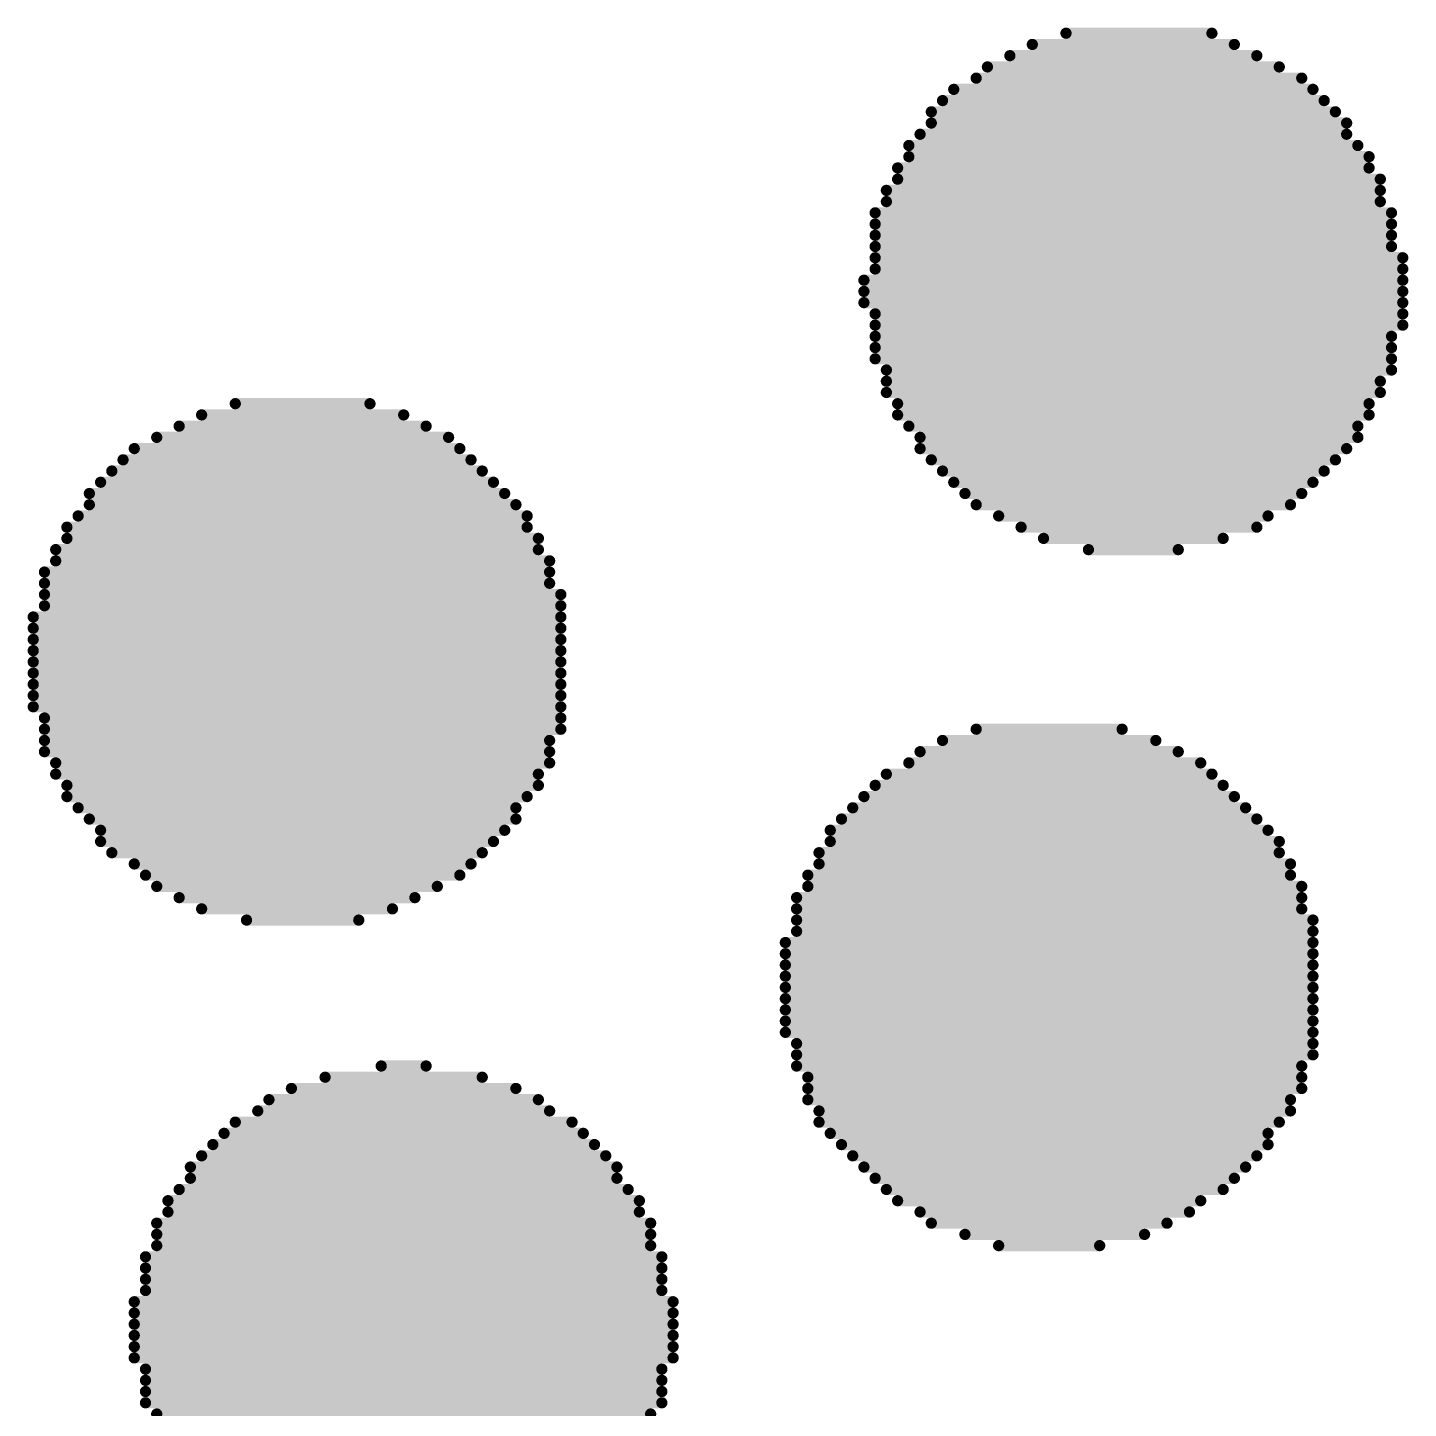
# Model space of a CAD drawing. Header units: millimetres. Extents: x 45 to 209, y 90 to 189.
# Drawn here: x 135.68 to 136.461, y 98.918 to 99.699 of the extents above; entities that cross this region are included whole.
import ezdxf

# ---------------------------------------------------------------- set-up
doc = ezdxf.new("R2010")
doc.units = ezdxf.units.MM
doc.layers.add('TopOverlay', color=2, linetype='Continuous')

# ---------------------------------------------------------------- blocks, each defined once
blk = doc.blocks.new('5394DE47_A0E8_4329_8464_7791B7C19310_63')
at = {"layer": 'TopOverlay', "const_width": 0.00635}
for points in [[(2.5479, 5.5406), (2.63045, 5.5406)], [(2.51615, 5.5279), (2.65585, 5.5279)], [(2.52885, 5.53425), (2.64315, 5.53425)], [(2.50345, 5.52155), (2.66855, 5.52155)], [(2.4971, 5.5152), (2.68125, 5.5152)], [(2.4844, 5.50885), (2.6876, 5.50885)], [(2.4717, 5.49615), (2.7003, 5.49615)], [(2.47805, 5.5025), (2.69395, 5.5025)], [(2.4717, 5.4898), (2.70665, 5.4898)], [(2.46535, 5.48345), (2.70665, 5.48345)], [(2.459, 5.4771), (2.713, 5.4771)], [(2.45265, 5.4644), (2.71935, 5.4644)], [(2.459, 5.47075), (2.71935, 5.47075)], [(2.45265, 5.45805), (2.7257, 5.45805)], [(2.4463, 5.4517), (2.7257, 5.4517)], [(2.4463, 5.44535), (2.7257, 5.44535)], [(2.43995, 5.439), (2.73205, 5.439)], [(2.43995, 5.43265), (2.73205, 5.43265)], [(2.43995, 5.4263), (2.73205, 5.4263)], [(2.43995, 5.41995), (2.73205, 5.41995)], [(2.43995, 5.4136), (2.7384, 5.4136)], [(2.43995, 5.40725), (2.7384, 5.40725)], [(2.4336, 5.4009), (2.7384, 5.4009)], [(2.4336, 5.39455), (2.7384, 5.39455)], [(2.4336, 5.3882), (2.7384, 5.3882)], [(2.43995, 5.38185), (2.7384, 5.38185)], [(2.43995, 5.3755), (2.7384, 5.3755)], [(2.43995, 5.36915), (2.73205, 5.36915)], [(2.43995, 5.3628), (2.73205, 5.3628)], [(2.43995, 5.35645), (2.73205, 5.35645)], [(2.4463, 5.3501), (2.73205, 5.3501)], [(2.4463, 5.34375), (2.7257, 5.34375)], [(2.4463, 5.3374), (2.7257, 5.3374)], [(2.05895, 5.3247), (2.17325, 5.3247)], [(2.078, 5.33105), (2.1542, 5.33105)], [(2.45265, 5.33105), (2.71935, 5.33105)], [(2.45265, 5.3247), (2.71935, 5.3247)], [(2.04625, 5.31835), (2.18595, 5.31835)], [(2.459, 5.31835), (2.713, 5.31835)], [(2.03355, 5.312), (2.19865, 5.312)], [(2.46535, 5.312), (2.713, 5.312)], [(2.02085, 5.30565), (2.205, 5.30565)], [(2.46535, 5.30565), (2.70665, 5.30565)], [(2.00815, 5.29295), (2.2177, 5.29295)], [(2.0145, 5.2993), (2.21135, 5.2993)], [(2.4717, 5.2993), (2.7003, 5.2993)], [(2.47805, 5.29295), (2.69395, 5.29295)], [(2.0018, 5.2866), (2.22405, 5.2866)], [(2.4844, 5.2866), (2.6876, 5.2866)], [(1.99545, 5.28025), (2.2304, 5.28025)], [(2.49075, 5.28025), (2.68125, 5.28025)], [(1.99545, 5.2739), (2.23675, 5.2739)], [(2.4971, 5.2739), (2.6749, 5.2739)], [(1.98275, 5.2612), (2.2431, 5.2612)], [(1.9891, 5.26755), (2.2431, 5.26755)], [(2.5098, 5.26755), (2.6622, 5.26755)], [(2.5225, 5.2612), (2.65585, 5.2612)], [(1.98275, 5.25485), (2.24945, 5.25485)], [(2.5352, 5.25485), (2.6368, 5.25485)], [(1.9764, 5.2485), (2.24945, 5.2485)], [(2.5606, 5.2485), (2.6114, 5.2485)], [(1.9764, 5.24215), (2.2558, 5.24215)], [(1.97005, 5.2358), (2.2558, 5.2358)], [(1.97005, 5.22945), (2.2558, 5.22945)], [(1.97005, 5.2231), (2.26215, 5.2231)], [(1.97005, 5.21675), (2.26215, 5.21675)], [(1.9637, 5.2104), (2.26215, 5.2104)], [(1.9637, 5.20405), (2.26215, 5.20405)], [(1.9637, 5.1977), (2.26215, 5.1977)], [(1.9637, 5.19135), (2.26215, 5.19135)], [(1.9637, 5.185), (2.26215, 5.185)], [(1.9637, 5.17865), (2.26215, 5.17865)], [(1.9637, 5.1723), (2.26215, 5.1723)], [(1.9637, 5.16595), (2.26215, 5.16595)], [(1.9637, 5.1596), (2.26215, 5.1596)], [(1.97005, 5.15325), (2.26215, 5.15325)], [(1.97005, 5.1469), (2.26215, 5.1469)], [(2.4971, 5.1469), (2.57965, 5.1469)], [(1.97005, 5.14055), (2.2558, 5.14055)], [(2.47805, 5.14055), (2.5987, 5.14055)], [(1.97005, 5.1342), (2.2558, 5.1342)], [(2.46535, 5.1342), (2.6114, 5.1342)], [(1.9764, 5.12785), (2.2558, 5.12785)], [(1.9764, 5.1215), (2.24945, 5.1215)], [(2.4463, 5.1215), (2.63045, 5.1215)], [(2.459, 5.12785), (2.6241, 5.12785)], [(1.98275, 5.11515), (2.24945, 5.11515)], [(2.43995, 5.11515), (2.6368, 5.11515)], [(1.98275, 5.1088), (2.2431, 5.1088)], [(2.4336, 5.1088), (2.64315, 5.1088)], [(1.9891, 5.10245), (2.23675, 5.10245)], [(2.42725, 5.10245), (2.6495, 5.10245)], [(1.99545, 5.0961), (2.23675, 5.0961)], [(2.0018, 5.08975), (2.2304, 5.08975)], [(2.41455, 5.08975), (2.6622, 5.08975)], [(2.4209, 5.0961), (2.65585, 5.0961)], [(2.0018, 5.0834), (2.22405, 5.0834)], [(2.41455, 5.0834), (2.66855, 5.0834)], [(2.00815, 5.07705), (2.2177, 5.07705)], [(2.4082, 5.07705), (2.66855, 5.07705)], [(2.02085, 5.0707), (2.21135, 5.0707)], [(2.4082, 5.0707), (2.6749, 5.0707)], [(2.0272, 5.06435), (2.205, 5.06435)], [(2.40185, 5.06435), (2.6749, 5.06435)], [(2.03355, 5.058), (2.1923, 5.058)], [(2.04625, 5.05165), (2.1796, 5.05165)], [(2.3955, 5.05165), (2.68125, 5.05165)], [(2.40185, 5.058), (2.68125, 5.058)], [(2.05895, 5.0453), (2.1669, 5.0453)], [(2.3955, 5.0453), (2.68125, 5.0453)], [(2.08435, 5.03895), (2.14785, 5.03895)], [(2.3955, 5.03895), (2.6876, 5.03895)], [(2.3955, 5.0326), (2.6876, 5.0326)], [(2.38915, 5.02625), (2.6876, 5.02625)], [(2.38915, 5.0199), (2.6876, 5.0199)], [(2.38915, 5.01355), (2.6876, 5.01355)], [(2.38915, 5.0072), (2.6876, 5.0072)], [(2.38915, 5.00085), (2.6876, 5.00085)], [(2.38915, 4.9945), (2.6876, 4.9945)], [(2.38915, 4.98815), (2.6876, 4.98815)], [(2.38915, 4.9818), (2.6876, 4.9818)], [(2.38915, 4.97545), (2.6876, 4.97545)], [(2.3955, 4.9691), (2.6876, 4.9691)], [(2.3955, 4.96275), (2.6876, 4.96275)], [(2.1288, 4.95005), (2.2177, 4.95005)], [(2.16055, 4.9564), (2.18595, 4.9564)], [(2.3955, 4.9564), (2.68125, 4.9564)], [(2.40185, 4.95005), (2.68125, 4.95005)], [(2.10975, 4.9437), (2.23675, 4.9437)], [(2.40185, 4.9437), (2.68125, 4.9437)], [(2.09705, 4.93735), (2.24945, 4.93735)], [(2.40185, 4.93735), (2.6749, 4.93735)], [(2.0907, 4.931), (2.2558, 4.931)], [(2.4082, 4.931), (2.6749, 4.931)], [(2.07165, 4.9183), (2.27485, 4.9183)], [(2.078, 4.92465), (2.2685, 4.92465)], [(2.4082, 4.92465), (2.66855, 4.92465)], [(2.41455, 4.9183), (2.6622, 4.9183)], [(2.0653, 4.91195), (2.2812, 4.91195)], [(2.4209, 4.91195), (2.6622, 4.91195)], [(2.05895, 4.9056), (2.28755, 4.9056)], [(2.42725, 4.9056), (2.65585, 4.9056)], [(2.0526, 4.89925), (2.2939, 4.89925)], [(2.4336, 4.89925), (2.6495, 4.89925)], [(2.04625, 4.88655), (2.30025, 4.88655)], [(2.0526, 4.8929), (2.2939, 4.8929)], [(2.43995, 4.8929), (2.64315, 4.8929)], [(2.4463, 4.88655), (2.6368, 4.88655)], [(2.0399, 4.8802), (2.3066, 4.8802)], [(2.45265, 4.8802), (2.6241, 4.8802)], [(2.0399, 4.87385), (2.3066, 4.87385)], [(2.46535, 4.87385), (2.61775, 4.87385)], [(2.03355, 4.8675), (2.31295, 4.8675)], [(2.4717, 4.8675), (2.60505, 4.8675)], [(2.03355, 4.86115), (2.31295, 4.86115)], [(2.49075, 4.86115), (2.59235, 4.86115)], [(2.0272, 4.84845), (2.3193, 4.84845)], [(2.03355, 4.8548), (2.31295, 4.8548)], [(2.5098, 4.8548), (2.56695, 4.8548)], [(2.0272, 4.8421), (2.3193, 4.8421)], [(2.0272, 4.83575), (2.3193, 4.83575)], [(2.0272, 4.8294), (2.3193, 4.8294)], [(2.02085, 4.82305), (2.32565, 4.82305)], [(2.02085, 4.8167), (2.32565, 4.8167)], [(2.02085, 4.81035), (2.32565, 4.81035)], [(2.02085, 4.804), (2.32565, 4.804)], [(2.02085, 4.79765), (2.32565, 4.79765)], [(2.02085, 4.7913), (2.32565, 4.7913)], [(2.0272, 4.78495), (2.3193, 4.78495)], [(2.0272, 4.7786), (2.3193, 4.7786)], [(2.0272, 4.77225), (2.3193, 4.77225)], [(2.0272, 4.7659), (2.3193, 4.7659)], [(2.03355, 4.75955), (2.31295, 4.75955)]]:
    blk.add_lwpolyline(points, dxfattribs=at)
at = {"layer": 'TopOverlay', "const_width": 0.00317}
for points in [[(2.54631, 5.5406, 1), (2.54949, 5.5406, 1)], [(2.62886, 5.5406, 1), (2.63204, 5.5406, 1)], [(2.51456, 5.5279, 1), (2.51774, 5.5279, 1)], [(2.52726, 5.53425, 1), (2.53044, 5.53425, 1)], [(2.64156, 5.53425, 1), (2.64474, 5.53425, 1)], [(2.65426, 5.5279, 1), (2.65744, 5.5279, 1)], [(2.50186, 5.52155, 1), (2.50504, 5.52155, 1)], [(2.66696, 5.52155, 1), (2.67014, 5.52155, 1)], [(2.49551, 5.5152, 1), (2.49869, 5.5152, 1)], [(2.67966, 5.5152, 1), (2.68284, 5.5152, 1)], [(2.48281, 5.50885, 1), (2.48599, 5.50885, 1)], [(2.68601, 5.50885, 1), (2.68919, 5.50885, 1)], [(2.47011, 5.49615, 1), (2.47329, 5.49615, 1)], [(2.47646, 5.5025, 1), (2.47964, 5.5025, 1)], [(2.69236, 5.5025, 1), (2.69554, 5.5025, 1)], [(2.69871, 5.49615, 1), (2.70189, 5.49615, 1)], [(2.47011, 5.4898, 1), (2.47329, 5.4898, 1)], [(2.70506, 5.4898, 1), (2.70824, 5.4898, 1)], [(2.46376, 5.48345, 1), (2.46694, 5.48345, 1)], [(2.70506, 5.48345, 1), (2.70824, 5.48345, 1)], [(2.45741, 5.4771, 1), (2.46059, 5.4771, 1)], [(2.71141, 5.4771, 1), (2.71459, 5.4771, 1)], [(2.45106, 5.4644, 1), (2.45424, 5.4644, 1)], [(2.45741, 5.47075, 1), (2.46059, 5.47075, 1)], [(2.71776, 5.47075, 1), (2.72094, 5.47075, 1)], [(2.71776, 5.4644, 1), (2.72094, 5.4644, 1)], [(2.45106, 5.45805, 1), (2.45424, 5.45805, 1)], [(2.72411, 5.45805, 1), (2.72729, 5.45805, 1)], [(2.44471, 5.4517, 1), (2.44789, 5.4517, 1)], [(2.72411, 5.4517, 1), (2.72729, 5.4517, 1)], [(2.44471, 5.44535, 1), (2.44789, 5.44535, 1)], [(2.72411, 5.44535, 1), (2.72729, 5.44535, 1)], [(2.43836, 5.439, 1), (2.44154, 5.439, 1)], [(2.73046, 5.439, 1), (2.73364, 5.439, 1)], [(2.43836, 5.43265, 1), (2.44154, 5.43265, 1)], [(2.43836, 5.4263, 1), (2.44154, 5.4263, 1)], [(2.73046, 5.43265, 1), (2.73364, 5.43265, 1)], [(2.73046, 5.4263, 1), (2.73364, 5.4263, 1)], [(2.43836, 5.41995, 1), (2.44154, 5.41995, 1)], [(2.73046, 5.41995, 1), (2.73364, 5.41995, 1)], [(2.43836, 5.4136, 1), (2.44154, 5.4136, 1)], [(2.73681, 5.4136, 1), (2.73999, 5.4136, 1)], [(2.43836, 5.40725, 1), (2.44154, 5.40725, 1)], [(2.73681, 5.40725, 1), (2.73999, 5.40725, 1)], [(2.43201, 5.4009, 1), (2.43519, 5.4009, 1)], [(2.43201, 5.39455, 1), (2.43519, 5.39455, 1)], [(2.73681, 5.4009, 1), (2.73999, 5.4009, 1)], [(2.73681, 5.39455, 1), (2.73999, 5.39455, 1)], [(2.43201, 5.3882, 1), (2.43519, 5.3882, 1)], [(2.73681, 5.3882, 1), (2.73999, 5.3882, 1)], [(2.43836, 5.38185, 1), (2.44154, 5.38185, 1)], [(2.73681, 5.38185, 1), (2.73999, 5.38185, 1)], [(2.43836, 5.3755, 1), (2.44154, 5.3755, 1)], [(2.73681, 5.3755, 1), (2.73999, 5.3755, 1)], [(2.43836, 5.36915, 1), (2.44154, 5.36915, 1)], [(2.43836, 5.3628, 1), (2.44154, 5.3628, 1)], [(2.73046, 5.36915, 1), (2.73364, 5.36915, 1)], [(2.73046, 5.3628, 1), (2.73364, 5.3628, 1)], [(2.43836, 5.35645, 1), (2.44154, 5.35645, 1)], [(2.73046, 5.35645, 1), (2.73364, 5.35645, 1)], [(2.44471, 5.3501, 1), (2.44789, 5.3501, 1)], [(2.73046, 5.3501, 1), (2.73364, 5.3501, 1)], [(2.44471, 5.34375, 1), (2.44789, 5.34375, 1)], [(2.72411, 5.34375, 1), (2.72729, 5.34375, 1)], [(2.44471, 5.3374, 1), (2.44789, 5.3374, 1)], [(2.72411, 5.3374, 1), (2.72729, 5.3374, 1)], [(2.05736, 5.3247, 1), (2.06054, 5.3247, 1)], [(2.07641, 5.33105, 1), (2.07959, 5.33105, 1)], [(2.15261, 5.33105, 1), (2.15579, 5.33105, 1)], [(2.17166, 5.3247, 1), (2.17484, 5.3247, 1)], [(2.45106, 5.33105, 1), (2.45424, 5.33105, 1)], [(2.45106, 5.3247, 1), (2.45424, 5.3247, 1)], [(2.71776, 5.33105, 1), (2.72094, 5.33105, 1)], [(2.71776, 5.3247, 1), (2.72094, 5.3247, 1)], [(2.04466, 5.31835, 1), (2.04784, 5.31835, 1)], [(2.18436, 5.31835, 1), (2.18754, 5.31835, 1)], [(2.45741, 5.31835, 1), (2.46059, 5.31835, 1)], [(2.71141, 5.31835, 1), (2.71459, 5.31835, 1)], [(2.03196, 5.312, 1), (2.03514, 5.312, 1)], [(2.19706, 5.312, 1), (2.20024, 5.312, 1)], [(2.46376, 5.312, 1), (2.46694, 5.312, 1)], [(2.71141, 5.312, 1), (2.71459, 5.312, 1)], [(2.01926, 5.30565, 1), (2.02244, 5.30565, 1)], [(2.20341, 5.30565, 1), (2.20659, 5.30565, 1)], [(2.46376, 5.30565, 1), (2.46694, 5.30565, 1)], [(2.70506, 5.30565, 1), (2.70824, 5.30565, 1)], [(2.00656, 5.29295, 1), (2.00974, 5.29295, 1)], [(2.01291, 5.2993, 1), (2.01609, 5.2993, 1)], [(2.20976, 5.2993, 1), (2.21294, 5.2993, 1)], [(2.21611, 5.29295, 1), (2.21929, 5.29295, 1)], [(2.47011, 5.2993, 1), (2.47329, 5.2993, 1)], [(2.47646, 5.29295, 1), (2.47964, 5.29295, 1)], [(2.69236, 5.29295, 1), (2.69554, 5.29295, 1)], [(2.69871, 5.2993, 1), (2.70189, 5.2993, 1)], [(2.00021, 5.2866, 1), (2.00339, 5.2866, 1)], [(2.22246, 5.2866, 1), (2.22564, 5.2866, 1)], [(2.48281, 5.2866, 1), (2.48599, 5.2866, 1)], [(2.68601, 5.2866, 1), (2.68919, 5.2866, 1)], [(1.99386, 5.28025, 1), (1.99704, 5.28025, 1)], [(2.22881, 5.28025, 1), (2.23199, 5.28025, 1)], [(2.48916, 5.28025, 1), (2.49234, 5.28025, 1)], [(2.67966, 5.28025, 1), (2.68284, 5.28025, 1)], [(1.99386, 5.2739, 1), (1.99704, 5.2739, 1)], [(2.23516, 5.2739, 1), (2.23834, 5.2739, 1)], [(2.49551, 5.2739, 1), (2.49869, 5.2739, 1)], [(2.67331, 5.2739, 1), (2.67649, 5.2739, 1)], [(1.98116, 5.2612, 1), (1.98434, 5.2612, 1)], [(1.98751, 5.26755, 1), (1.99069, 5.26755, 1)], [(2.24151, 5.26755, 1), (2.24469, 5.26755, 1)], [(2.24151, 5.2612, 1), (2.24469, 5.2612, 1)], [(2.50821, 5.26755, 1), (2.51139, 5.26755, 1)], [(2.52091, 5.2612, 1), (2.52409, 5.2612, 1)], [(2.65426, 5.2612, 1), (2.65744, 5.2612, 1)], [(2.66061, 5.26755, 1), (2.66379, 5.26755, 1)], [(1.98116, 5.25485, 1), (1.98434, 5.25485, 1)], [(2.24786, 5.25485, 1), (2.25104, 5.25485, 1)], [(2.53361, 5.25485, 1), (2.53679, 5.25485, 1)], [(2.63521, 5.25485, 1), (2.63839, 5.25485, 1)], [(1.97481, 5.2485, 1), (1.97799, 5.2485, 1)], [(2.24786, 5.2485, 1), (2.25104, 5.2485, 1)], [(2.55901, 5.2485, 1), (2.56219, 5.2485, 1)], [(2.60981, 5.2485, 1), (2.61299, 5.2485, 1)], [(1.97481, 5.24215, 1), (1.97799, 5.24215, 1)], [(2.25421, 5.24215, 1), (2.25739, 5.24215, 1)], [(1.96846, 5.2358, 1), (1.97164, 5.2358, 1)], [(2.25421, 5.2358, 1), (2.25739, 5.2358, 1)], [(1.96846, 5.22945, 1), (1.97164, 5.22945, 1)], [(1.96846, 5.2231, 1), (1.97164, 5.2231, 1)], [(2.25421, 5.22945, 1), (2.25739, 5.22945, 1)], [(2.26056, 5.2231, 1), (2.26374, 5.2231, 1)], [(1.96846, 5.21675, 1), (1.97164, 5.21675, 1)], [(2.26056, 5.21675, 1), (2.26374, 5.21675, 1)], [(1.96211, 5.2104, 1), (1.96529, 5.2104, 1)], [(2.26056, 5.2104, 1), (2.26374, 5.2104, 1)], [(1.96211, 5.20405, 1), (1.96529, 5.20405, 1)], [(2.26056, 5.20405, 1), (2.26374, 5.20405, 1)], [(1.96211, 5.1977, 1), (1.96529, 5.1977, 1)], [(1.96211, 5.19135, 1), (1.96529, 5.19135, 1)], [(2.26056, 5.1977, 1), (2.26374, 5.1977, 1)], [(2.26056, 5.19135, 1), (2.26374, 5.19135, 1)], [(1.96211, 5.185, 1), (1.96529, 5.185, 1)], [(2.26056, 5.185, 1), (2.26374, 5.185, 1)], [(1.96211, 5.17865, 1), (1.96529, 5.17865, 1)], [(2.26056, 5.17865, 1), (2.26374, 5.17865, 1)], [(1.96211, 5.1723, 1), (1.96529, 5.1723, 1)], [(2.26056, 5.1723, 1), (2.26374, 5.1723, 1)], [(1.96211, 5.16595, 1), (1.96529, 5.16595, 1)], [(1.96211, 5.1596, 1), (1.96529, 5.1596, 1)], [(2.26056, 5.16595, 1), (2.26374, 5.16595, 1)], [(2.26056, 5.1596, 1), (2.26374, 5.1596, 1)], [(1.96846, 5.15325, 1), (1.97164, 5.15325, 1)], [(2.26056, 5.15325, 1), (2.26374, 5.15325, 1)], [(1.96846, 5.1469, 1), (1.97164, 5.1469, 1)], [(2.26056, 5.1469, 1), (2.26374, 5.1469, 1)], [(2.49551, 5.1469, 1), (2.49869, 5.1469, 1)], [(2.57806, 5.1469, 1), (2.58124, 5.1469, 1)], [(1.96846, 5.14055, 1), (1.97164, 5.14055, 1)], [(2.25421, 5.14055, 1), (2.25739, 5.14055, 1)], [(2.47646, 5.14055, 1), (2.47964, 5.14055, 1)], [(2.59711, 5.14055, 1), (2.60029, 5.14055, 1)], [(1.96846, 5.1342, 1), (1.97164, 5.1342, 1)], [(2.25421, 5.1342, 1), (2.25739, 5.1342, 1)], [(2.46376, 5.1342, 1), (2.46694, 5.1342, 1)], [(2.60981, 5.1342, 1), (2.61299, 5.1342, 1)], [(1.97481, 5.12785, 1), (1.97799, 5.12785, 1)], [(1.97481, 5.1215, 1), (1.97799, 5.1215, 1)], [(2.24786, 5.1215, 1), (2.25104, 5.1215, 1)], [(2.25421, 5.12785, 1), (2.25739, 5.12785, 1)], [(2.44471, 5.1215, 1), (2.44789, 5.1215, 1)], [(2.45741, 5.12785, 1), (2.46059, 5.12785, 1)], [(2.62251, 5.12785, 1), (2.62569, 5.12785, 1)], [(2.62886, 5.1215, 1), (2.63204, 5.1215, 1)], [(1.98116, 5.11515, 1), (1.98434, 5.11515, 1)], [(2.24786, 5.11515, 1), (2.25104, 5.11515, 1)], [(2.43836, 5.11515, 1), (2.44154, 5.11515, 1)], [(2.63521, 5.11515, 1), (2.63839, 5.11515, 1)], [(1.98116, 5.1088, 1), (1.98434, 5.1088, 1)], [(2.24151, 5.1088, 1), (2.24469, 5.1088, 1)], [(2.43201, 5.1088, 1), (2.43519, 5.1088, 1)], [(2.64156, 5.1088, 1), (2.64474, 5.1088, 1)], [(1.98751, 5.10245, 1), (1.99069, 5.10245, 1)], [(2.23516, 5.10245, 1), (2.23834, 5.10245, 1)], [(2.42566, 5.10245, 1), (2.42884, 5.10245, 1)], [(2.64791, 5.10245, 1), (2.65109, 5.10245, 1)], [(1.99386, 5.0961, 1), (1.99704, 5.0961, 1)], [(2.00021, 5.08975, 1), (2.00339, 5.08975, 1)], [(2.22881, 5.08975, 1), (2.23199, 5.08975, 1)], [(2.23516, 5.0961, 1), (2.23834, 5.0961, 1)], [(2.41296, 5.08975, 1), (2.41614, 5.08975, 1)], [(2.41931, 5.0961, 1), (2.42249, 5.0961, 1)], [(2.65426, 5.0961, 1), (2.65744, 5.0961, 1)], [(2.66061, 5.08975, 1), (2.66379, 5.08975, 1)], [(2.00021, 5.0834, 1), (2.00339, 5.0834, 1)], [(2.22246, 5.0834, 1), (2.22564, 5.0834, 1)], [(2.41296, 5.0834, 1), (2.41614, 5.0834, 1)], [(2.66696, 5.0834, 1), (2.67014, 5.0834, 1)], [(2.00656, 5.07705, 1), (2.00974, 5.07705, 1)], [(2.21611, 5.07705, 1), (2.21929, 5.07705, 1)], [(2.40661, 5.07705, 1), (2.40979, 5.07705, 1)], [(2.66696, 5.07705, 1), (2.67014, 5.07705, 1)], [(2.01926, 5.0707, 1), (2.02244, 5.0707, 1)], [(2.20976, 5.0707, 1), (2.21294, 5.0707, 1)], [(2.40661, 5.0707, 1), (2.40979, 5.0707, 1)], [(2.67331, 5.0707, 1), (2.67649, 5.0707, 1)], [(2.02561, 5.06435, 1), (2.02879, 5.06435, 1)], [(2.20341, 5.06435, 1), (2.20659, 5.06435, 1)], [(2.40026, 5.06435, 1), (2.40344, 5.06435, 1)], [(2.67331, 5.06435, 1), (2.67649, 5.06435, 1)], [(2.03196, 5.058, 1), (2.03514, 5.058, 1)], [(2.04466, 5.05165, 1), (2.04784, 5.05165, 1)], [(2.17801, 5.05165, 1), (2.18119, 5.05165, 1)], [(2.19071, 5.058, 1), (2.19389, 5.058, 1)], [(2.39391, 5.05165, 1), (2.39709, 5.05165, 1)], [(2.40026, 5.058, 1), (2.40344, 5.058, 1)], [(2.67966, 5.058, 1), (2.68284, 5.058, 1)], [(2.67966, 5.05165, 1), (2.68284, 5.05165, 1)], [(2.05736, 5.0453, 1), (2.06054, 5.0453, 1)], [(2.16531, 5.0453, 1), (2.16849, 5.0453, 1)], [(2.39391, 5.0453, 1), (2.39709, 5.0453, 1)], [(2.67966, 5.0453, 1), (2.68284, 5.0453, 1)], [(2.08276, 5.03895, 1), (2.08594, 5.03895, 1)], [(2.14626, 5.03895, 1), (2.14944, 5.03895, 1)], [(2.39391, 5.03895, 1), (2.39709, 5.03895, 1)], [(2.68601, 5.03895, 1), (2.68919, 5.03895, 1)], [(2.39391, 5.0326, 1), (2.39709, 5.0326, 1)], [(2.68601, 5.0326, 1), (2.68919, 5.0326, 1)], [(2.38756, 5.02625, 1), (2.39074, 5.02625, 1)], [(2.38756, 5.0199, 1), (2.39074, 5.0199, 1)], [(2.68601, 5.02625, 1), (2.68919, 5.02625, 1)], [(2.68601, 5.0199, 1), (2.68919, 5.0199, 1)], [(2.38756, 5.01355, 1), (2.39074, 5.01355, 1)], [(2.68601, 5.01355, 1), (2.68919, 5.01355, 1)], [(2.38756, 5.0072, 1), (2.39074, 5.0072, 1)], [(2.68601, 5.0072, 1), (2.68919, 5.0072, 1)], [(2.38756, 5.00085, 1), (2.39074, 5.00085, 1)], [(2.68601, 5.00085, 1), (2.68919, 5.00085, 1)], [(2.38756, 4.9945, 1), (2.39074, 4.9945, 1)], [(2.38756, 4.98815, 1), (2.39074, 4.98815, 1)], [(2.68601, 4.9945, 1), (2.68919, 4.9945, 1)], [(2.68601, 4.98815, 1), (2.68919, 4.98815, 1)], [(2.38756, 4.9818, 1), (2.39074, 4.9818, 1)], [(2.68601, 4.9818, 1), (2.68919, 4.9818, 1)], [(2.38756, 4.97545, 1), (2.39074, 4.97545, 1)], [(2.68601, 4.97545, 1), (2.68919, 4.97545, 1)], [(2.39391, 4.9691, 1), (2.39709, 4.9691, 1)], [(2.68601, 4.9691, 1), (2.68919, 4.9691, 1)], [(2.39391, 4.96275, 1), (2.39709, 4.96275, 1)], [(2.68601, 4.96275, 1), (2.68919, 4.96275, 1)], [(2.12721, 4.95005, 1), (2.13039, 4.95005, 1)], [(2.15896, 4.9564, 1), (2.16214, 4.9564, 1)], [(2.18436, 4.9564, 1), (2.18754, 4.9564, 1)], [(2.21611, 4.95005, 1), (2.21929, 4.95005, 1)], [(2.39391, 4.9564, 1), (2.39709, 4.9564, 1)], [(2.40026, 4.95005, 1), (2.40344, 4.95005, 1)], [(2.67966, 4.9564, 1), (2.68284, 4.9564, 1)], [(2.67966, 4.95005, 1), (2.68284, 4.95005, 1)], [(2.10816, 4.9437, 1), (2.11134, 4.9437, 1)], [(2.23516, 4.9437, 1), (2.23834, 4.9437, 1)], [(2.40026, 4.9437, 1), (2.40344, 4.9437, 1)], [(2.67966, 4.9437, 1), (2.68284, 4.9437, 1)], [(2.09546, 4.93735, 1), (2.09864, 4.93735, 1)], [(2.24786, 4.93735, 1), (2.25104, 4.93735, 1)], [(2.40026, 4.93735, 1), (2.40344, 4.93735, 1)], [(2.67331, 4.93735, 1), (2.67649, 4.93735, 1)], [(2.08911, 4.931, 1), (2.09229, 4.931, 1)], [(2.25421, 4.931, 1), (2.25739, 4.931, 1)], [(2.40661, 4.931, 1), (2.40979, 4.931, 1)], [(2.67331, 4.931, 1), (2.67649, 4.931, 1)], [(2.07006, 4.9183, 1), (2.07324, 4.9183, 1)], [(2.07641, 4.92465, 1), (2.07959, 4.92465, 1)], [(2.26691, 4.92465, 1), (2.27009, 4.92465, 1)], [(2.27326, 4.9183, 1), (2.27644, 4.9183, 1)], [(2.40661, 4.92465, 1), (2.40979, 4.92465, 1)], [(2.41296, 4.9183, 1), (2.41614, 4.9183, 1)], [(2.66061, 4.9183, 1), (2.66379, 4.9183, 1)], [(2.66696, 4.92465, 1), (2.67014, 4.92465, 1)], [(2.06371, 4.91195, 1), (2.06689, 4.91195, 1)], [(2.27961, 4.91195, 1), (2.28279, 4.91195, 1)], [(2.41931, 4.91195, 1), (2.42249, 4.91195, 1)], [(2.66061, 4.91195, 1), (2.66379, 4.91195, 1)], [(2.05736, 4.9056, 1), (2.06054, 4.9056, 1)], [(2.28596, 4.9056, 1), (2.28914, 4.9056, 1)], [(2.42566, 4.9056, 1), (2.42884, 4.9056, 1)], [(2.65426, 4.9056, 1), (2.65744, 4.9056, 1)], [(2.05101, 4.89925, 1), (2.05419, 4.89925, 1)], [(2.29231, 4.89925, 1), (2.29549, 4.89925, 1)], [(2.43201, 4.89925, 1), (2.43519, 4.89925, 1)], [(2.64791, 4.89925, 1), (2.65109, 4.89925, 1)], [(2.04466, 4.88655, 1), (2.04784, 4.88655, 1)], [(2.05101, 4.8929, 1), (2.05419, 4.8929, 1)], [(2.29231, 4.8929, 1), (2.29549, 4.8929, 1)], [(2.29866, 4.88655, 1), (2.30184, 4.88655, 1)], [(2.43836, 4.8929, 1), (2.44154, 4.8929, 1)], [(2.44471, 4.88655, 1), (2.44789, 4.88655, 1)], [(2.63521, 4.88655, 1), (2.63839, 4.88655, 1)], [(2.64156, 4.8929, 1), (2.64474, 4.8929, 1)], [(2.03831, 4.8802, 1), (2.04149, 4.8802, 1)], [(2.30501, 4.8802, 1), (2.30819, 4.8802, 1)], [(2.45106, 4.8802, 1), (2.45424, 4.8802, 1)], [(2.62251, 4.8802, 1), (2.62569, 4.8802, 1)], [(2.03831, 4.87385, 1), (2.04149, 4.87385, 1)], [(2.30501, 4.87385, 1), (2.30819, 4.87385, 1)], [(2.46376, 4.87385, 1), (2.46694, 4.87385, 1)], [(2.61616, 4.87385, 1), (2.61934, 4.87385, 1)], [(2.03196, 4.8675, 1), (2.03514, 4.8675, 1)], [(2.31136, 4.8675, 1), (2.31454, 4.8675, 1)], [(2.47011, 4.8675, 1), (2.47329, 4.8675, 1)], [(2.60346, 4.8675, 1), (2.60664, 4.8675, 1)], [(2.03196, 4.86115, 1), (2.03514, 4.86115, 1)], [(2.31136, 4.86115, 1), (2.31454, 4.86115, 1)], [(2.48916, 4.86115, 1), (2.49234, 4.86115, 1)], [(2.59076, 4.86115, 1), (2.59394, 4.86115, 1)], [(2.02561, 4.84845, 1), (2.02879, 4.84845, 1)], [(2.03196, 4.8548, 1), (2.03514, 4.8548, 1)], [(2.31136, 4.8548, 1), (2.31454, 4.8548, 1)], [(2.31771, 4.84845, 1), (2.32089, 4.84845, 1)], [(2.50821, 4.8548, 1), (2.51139, 4.8548, 1)], [(2.56536, 4.8548, 1), (2.56854, 4.8548, 1)], [(2.02561, 4.8421, 1), (2.02879, 4.8421, 1)], [(2.31771, 4.8421, 1), (2.32089, 4.8421, 1)], [(2.02561, 4.83575, 1), (2.02879, 4.83575, 1)], [(2.31771, 4.83575, 1), (2.32089, 4.83575, 1)], [(2.02561, 4.8294, 1), (2.02879, 4.8294, 1)], [(2.31771, 4.8294, 1), (2.32089, 4.8294, 1)], [(2.01926, 4.82305, 1), (2.02244, 4.82305, 1)], [(2.01926, 4.8167, 1), (2.02244, 4.8167, 1)], [(2.32406, 4.82305, 1), (2.32724, 4.82305, 1)], [(2.32406, 4.8167, 1), (2.32724, 4.8167, 1)], [(2.01926, 4.81035, 1), (2.02244, 4.81035, 1)], [(2.32406, 4.81035, 1), (2.32724, 4.81035, 1)], [(2.01926, 4.804, 1), (2.02244, 4.804, 1)], [(2.32406, 4.804, 1), (2.32724, 4.804, 1)], [(2.01926, 4.79765, 1), (2.02244, 4.79765, 1)], [(2.32406, 4.79765, 1), (2.32724, 4.79765, 1)], [(2.01926, 4.7913, 1), (2.02244, 4.7913, 1)], [(2.02561, 4.78495, 1), (2.02879, 4.78495, 1)], [(2.31771, 4.78495, 1), (2.32089, 4.78495, 1)], [(2.32406, 4.7913, 1), (2.32724, 4.7913, 1)], [(2.02561, 4.7786, 1), (2.02879, 4.7786, 1)], [(2.31771, 4.7786, 1), (2.32089, 4.7786, 1)], [(2.02561, 4.77225, 1), (2.02879, 4.77225, 1)], [(2.31771, 4.77225, 1), (2.32089, 4.77225, 1)], [(2.02561, 4.7659, 1), (2.02879, 4.7659, 1)], [(2.31771, 4.7659, 1), (2.32089, 4.7659, 1)], [(2.03196, 4.75955, 1), (2.03514, 4.75955, 1)], [(2.31136, 4.75955, 1), (2.31454, 4.75955, 1)]]:
    blk.add_lwpolyline(points, format="xyb", close=True, dxfattribs=at)

msp = doc.modelspace()

# ---------------------------------------------------------------- block references
at = {"rotation": 360}
msp.add_blockref('5394DE47_A0E8_4329_8464_7791B7C19310_63', (133.71941, 94.15522), dxfattribs=at)

doc.saveas('drawing.dxf')
